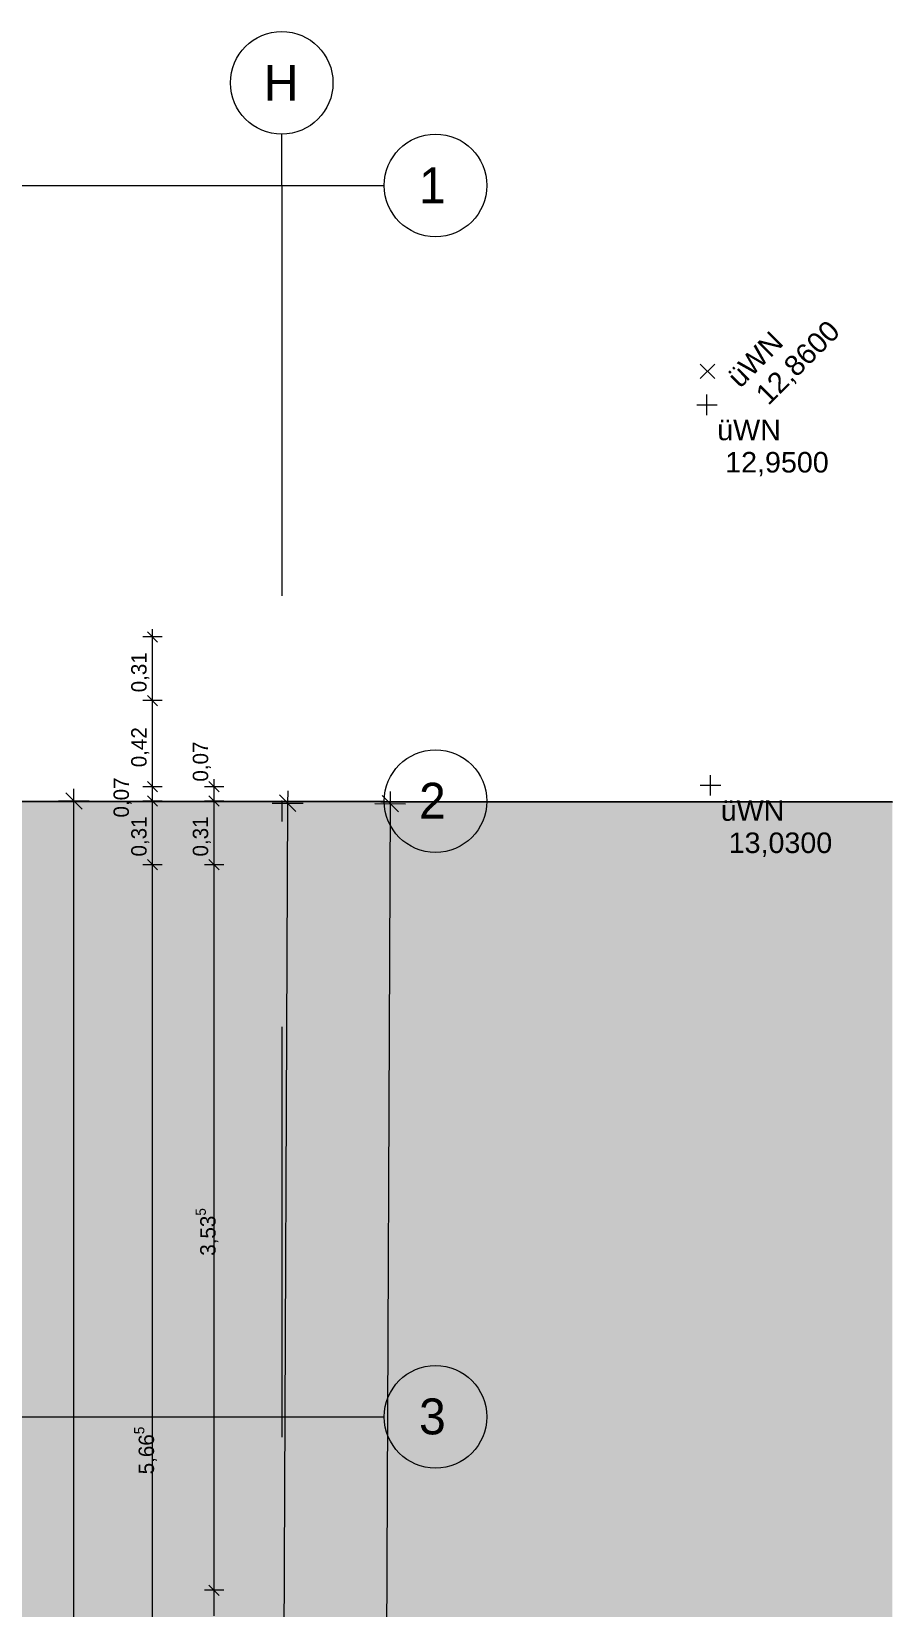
# Model space of a CAD drawing. Header units: metres. Extents: x -4 to 206, y -18 to 45.
# Drawn here: x 19.78 to 23.98, y -3.93 to 3.75 of the extents above; entities that cross this region are included whole.
import ezdxf

# ---------------------------------------------------------------- set-up
doc = ezdxf.new("R2010")
doc.units = ezdxf.units.M
doc.header["$MEASUREMENT"] = 0
doc.linetypes.add('Achse', pattern=[0.004, 0.002, -0.001, 0, -0.001])
for name, color, linetype in [('3._3.Stock PP STG1_1_000 Achsraster', 7, 'Continuous'), ('3._3.Stock PP STG1_1_725 Nachbarbebauung', 7, 'Continuous'), ('3._3.Stock PP STG1_1_910 Allgemein Lageplan Höhen', 7, 'Continuous'), ('3._3.Stock PP STG1_1_950 Polierplan Bemaßung', 7, 'Continuous'), ('3._3.Stock PP STG1_1_Neubau_840 Baulinien', 7, 'Continuous')]:
    doc.layers.add(name, color=color, linetype=linetype)
doc.styles.add('ERSTELLTER_STIL_1', font='arial.ttf')
doc.styles.add('ERSTELLTER_STIL_2', font='')
doc.styles.get('ERSTELLTER_STIL_2').set_extended_font_data('Eurostile')

msp = doc.modelspace()

# ---------------------------------------------------------------- hatches: boundary and pattern name
at = {"layer": '3._3.Stock PP STG1_1_725 Nachbarbebauung', "linetype": 'Continuous', "lineweight": 0, "true_color": 0x1f1f1f}
msp.add_hatch(color=250, dxfattribs=at).paths.add_polyline_path([(18.9876, -0.0005), (18.958, -11.4452), (23.9775, -11.4875), (23.9775, -0.0046)])

# ---------------------------------------------------------------- linework, layer by layer
at = {"layer": '3._3.Stock PP STG1_1_000 Achsraster', "color": 5, "linetype": 'Achse', "lineweight": 0, "ltscale": 1000}
for p, q in [((21, 3), (21, 3.25)), ((-1.25, 3), (21, 3)), ((21, 3), (21.5, 3)), ((21, 3), (21, -18)), ((21, 0), (21.5, 0)), ((-1.5, 0), (21, 0)), ((-1.5, -3), (21, -3)), ((21, -3), (21.5, -3))]:
    msp.add_line(p, q, dxfattribs=at)
at = {"layer": '3._3.Stock PP STG1_1_000 Achsraster', "color": 5, "linetype": 'Continuous', "lineweight": 0, "ltscale": 1000}
for centre in [(21, 3.5), (21.75, 3), (21.75, 0), (21.75, -3)]:
    msp.add_circle(centre, 0.25, dxfattribs=at)
at = {"layer": '3._3.Stock PP STG1_1_000 Achsraster', "color": 5, "linetype": 'Achse', "lineweight": 0, "ltscale": 1000}
for p in [(21, 3), (21, 3), (21, 3), (21, 3), (21, 0), (21, 0), (21, -3), (21, -3)]:
    msp.add_point(p, dxfattribs=at)
at = {"layer": '3._3.Stock PP STG1_1_725 Nachbarbebauung', "color": 8, "linetype": 'Continuous', "lineweight": 13, "ltscale": 1000, "flags": 128}
msp.add_lwpolyline([(23.9775, -0.0046), (18.9876, -0.0005), (18.958, -11.4452), (23.9775, -11.4875)], dxfattribs=at)
at = {"layer": '3._3.Stock PP STG1_1_910 Allgemein Lageplan Höhen', "color": 7, "linetype": 'Continuous', "lineweight": 13, "ltscale": 1000}
for p, q in [((23.0404, 2.0591), (23.1111, 2.1298)), ((23.1111, 2.0591), (23.0404, 2.1298)), ((23.023, 1.9313), (23.123, 1.9313)), ((23.073, 1.8813), (23.073, 1.9813)), ((23.04, 0.077), (23.14, 0.077)), ((23.09, 0.027), (23.09, 0.127))]:
    msp.add_line(p, q, dxfattribs=at)
at = {"layer": '3._3.Stock PP STG1_1_950 Polierplan Bemaßung', "color": 7, "linetype": 'Continuous', "lineweight": 13, "ltscale": 1000}
for p, q in [((20.4172, 0.8), (20.3234, 0.8)), ((20.3953, 0.775), (20.3453, 0.825)), ((20.3703, 0.8), (20.3703, 0.8375)), ((20.3703, 0.49), (20.3703, 0.8)), ((20.4172, 0.49), (20.3234, 0.49)), ((20.3453, 0.515), (20.3953, 0.465)), ((20.3703, 0.07), (20.3703, 0.49)), ((20.3453, 0.095), (20.3953, 0.045)), ((20.6953, 0.045), (20.6453, 0.095)), ((20.6703, 0.07), (20.6703, 0.1075)), ((20.4172, 0.07), (20.3234, 0.07)), ((20.3453, 0.025), (20.3953, -0.025)), ((20.3703, 0), (20.3703, 0.07)), ((20.7172, 0.07), (20.6234, 0.07)), ((20.6453, 0.025), (20.6953, -0.025)), ((20.6703, 0), (20.6703, 0.07)), ((20.4172, 0), (20.3234, 0)), ((20.3703, -0.31), (20.3703, 0)), ((20.7172, 0), (20.6234, 0)), ((20.6703, -0.31), (20.6703, 0)), ((20.3453, -0.285), (20.3953, -0.335)), ((20.6453, -0.285), (20.6953, -0.335)), ((20.4172, -0.31), (20.3234, -0.31)), ((20.3703, -5.975), (20.3703, -0.31)), ((20.7172, -0.31), (20.6234, -0.31)), ((20.6703, -3.845), (20.6703, -0.31)), ((20.6453, -3.82), (20.6953, -3.87)), ((20.7172, -3.845), (20.6234, -3.845)), ((20.6703, -3.97), (20.6703, -3.845))]:
    msp.add_line(p, q, dxfattribs=at)
at = {"layer": '3._3.Stock PP STG1_1_950 Polierplan Bemaßung', "color": 1, "linetype": 'Continuous', "lineweight": 13, "ltscale": 1000, "true_color": 0xfb0106}
for p, q in [((20.027, -0.04), (19.947, 0.04)), ((19.987, 0), (19.987, 0.06)), ((21.0688, -0.0505), (20.9892, 0.0299)), ((21.0293, 0.0497), (21.029, -0.0103)), ((21.5688, -0.0527), (21.4892, 0.0276)), ((21.5293, 0.0475), (21.529, -0.0125)), ((20.062, 0), (19.912, 0)), ((19.987, -15), (19.987, 0)), ((20.954, -0.01), (21.104, -0.0107)), ((21.029, -0.0103), (20.9782, -11.4541)), ((21.529, -0.0125), (21.4492, -18)), ((21.454, -0.0122), (21.604, -0.0129))]:
    msp.add_line(p, q, dxfattribs=at)
at = {"layer": '3._3.Stock PP STG1_1_Neubau_840 Baulinien', "color": 1, "linetype": 'Continuous', "lineweight": 25, "ltscale": 1000, "true_color": 0xfb0106, "flags": 128}
msp.add_lwpolyline([(-3.7725, 0.0214), (0, 0), (18.985, 0), (23.9775, -0.0042)], dxfattribs=at)

# ---------------------------------------------------------------- texts
at = {"layer": '3._3.Stock PP STG1_1_000 Achsraster', "color": 5, "linetype": 'Continuous', "lineweight": 0, "char_height": 0.175, "attachment_point": 1, "style": 'ERSTELLTER_STIL_2'}
for s, insert in [('\\A1;{\\pql;\\pt0;\\fEurostile|b0|i0|c0|p0;\\W1.000000;H}', (20.9125, 3.5875)), ('\\A1;{\\pql;\\pt0;\\fEurostile|b0|i0|c0|p0;\\W1.000000;1}', (21.6695, 3.0875)), ('\\A1;{\\pql;\\pt0;\\fEurostile|b0|i0|c0|p0;\\W1.000000;2}', (21.6695, 0.0893)), ('\\A1;{\\pql;\\pt0;\\fEurostile|b0|i0|c0|p0;\\W1.000000;3}', (21.6695, -2.9107))]:
    msp.add_mtext(s, dxfattribs=dict(at, insert=insert))
at = {"layer": '3._3.Stock PP STG1_1_910 Allgemein Lageplan Höhen', "color": 7, "linetype": 'Continuous', "lineweight": 13, "char_height": 0.1, "attachment_point": 1, "rotation": 45, "style": 'ERSTELLTER_STIL_1'}
for s, insert in [('\\A1;{\\pql;\\fArial|b0|i0|c0|p0;\\W1.000000; 12,8600}', (23.2737, 1.9671)), ('\\A1;{\\pql;\\fArial|b0|i0|c0|p0;\\W1.000000;üWN}', (23.1626, 2.0782))]:
    msp.add_mtext(s, dxfattribs=dict(at, insert=insert))
at = {"layer": '3._3.Stock PP STG1_1_910 Allgemein Lageplan Höhen', "color": 7, "linetype": 'Continuous', "lineweight": 13, "char_height": 0.1, "attachment_point": 1, "style": 'ERSTELLTER_STIL_1'}
for s, insert in [('\\A1;{\\pql;\\fArial|b0|i0|c0|p0;\\W1.000000;üWN}', (23.123, 1.8585)), ('\\A1;{\\pql;\\fArial|b0|i0|c0|p0;\\W1.000000; 12,9500}', (23.123, 1.7013)), ('\\A1;{\\pql;\\fArial|b0|i0|c0|p0;\\W1.000000;üWN}', (23.14, 0.0041)), ('\\A1;{\\pql;\\fArial|b0|i0|c0|p0;\\W1.000000; 13,0300}', (23.14, -0.153))]:
    msp.add_mtext(s, dxfattribs=dict(at, insert=insert))
at = {"layer": '3._3.Stock PP STG1_1_950 Polierplan Bemaßung', "color": 7, "linetype": 'Continuous', "lineweight": 13, "char_height": 0.075, "width": 0.22978, "attachment_point": 7, "rotation": 90, "style": 'ERSTELLTER_STIL_2'}
for s, insert in [('\\A1;{\\pql;\\fEurostile|b0|i0|c0|p0;\\W1.000000;0,31}', (20.3553, 0.5301)), ('\\A1;{\\pql;\\fEurostile|b0|i0|c0|p0;\\W1.000000;0,42}', (20.3553, 0.1651)), ('\\A1;{\\pql;\\fEurostile|b0|i0|c0|p0;\\W1.000000;0,07}', (20.6553, 0.095)), ('\\A1;{\\pql;\\fEurostile|b0|i0|c0|p0;\\W1.000000;0,07}', (20.269, -0.0799)), ('\\A1;{\\pql;\\fEurostile|b0|i0|c0|p0;\\W1.000000;0,31}', (20.3553, -0.2699)), ('\\A1;{\\pql;\\fEurostile|b0|i0|c0|p0;\\W1.000000;0,31}', (20.6553, -0.2699))]:
    msp.add_mtext(s, dxfattribs=dict(at, insert=insert))
at = {"layer": '3._3.Stock PP STG1_1_950 Polierplan Bemaßung', "color": 7, "linetype": 'Continuous', "lineweight": 13, "char_height": 0.075, "attachment_point": 7, "rotation": 90, "style": 'ERSTELLTER_STIL_2'}
for s, insert in [('\\A1;{\\pql;\\fEurostile|b0|i0|c0|p0;\\W1.000000;3,53\\fEurostile|b0|i0|c0|p0;\\W1.000000;\\A1{\\H.66x;\\S5^  ;}}', (20.6995, -2.2152)), ('\\A1;{\\pql;\\fEurostile|b0|i0|c0|p0;\\W1.000000;5,66\\fEurostile|b0|i0|c0|p0;\\W1.000000;\\A1{\\H.66x;\\S5^  ;}}', (20.3995, -3.2802))]:
    msp.add_mtext(s, dxfattribs=dict(at, insert=insert))

doc.saveas('drawing.dxf')
